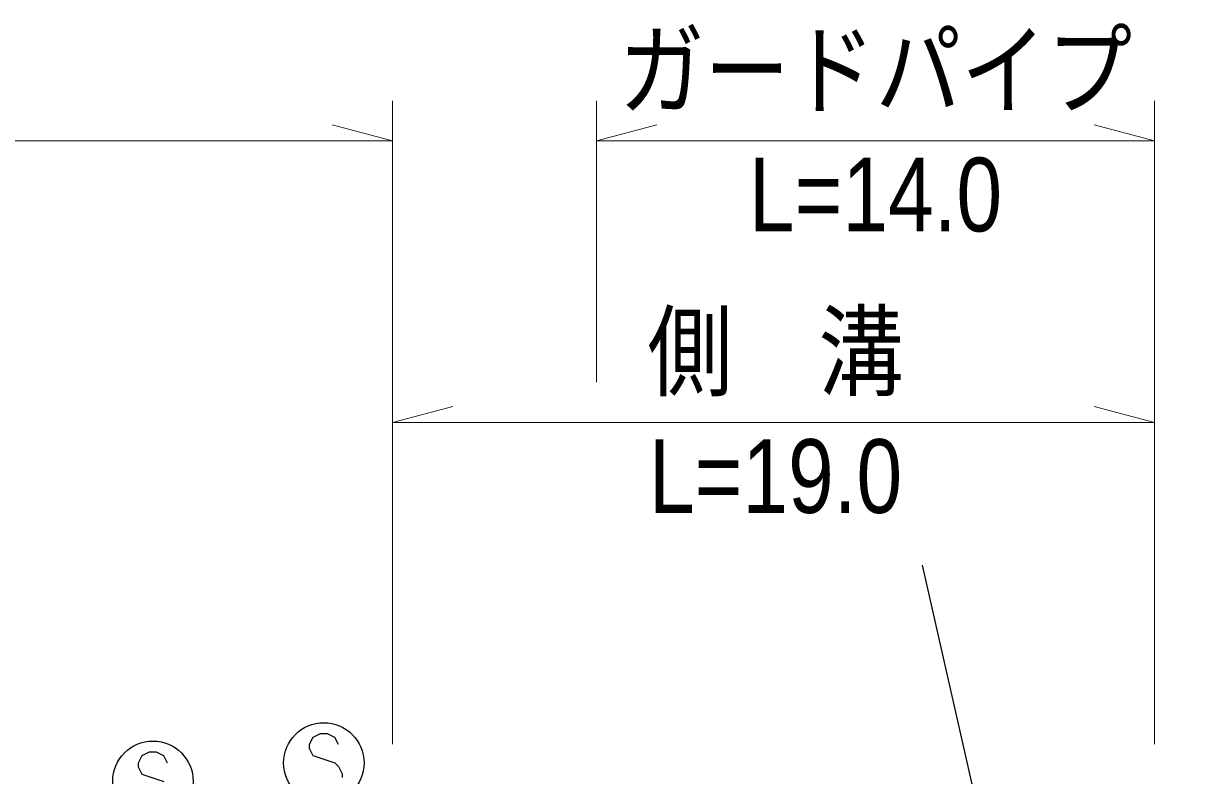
# Model space of a CAD drawing. Units: millimetres at full size, sheet at 1:1000; details may follow other scales. Extents: x 40000 to 680000, y 20000 to 380000.
# Drawn here: x 336078 to 364888, y 321213 to 339928 of the extents above; entities that cross this region are included whole.
import ezdxf
from ezdxf.enums import TextEntityAlignment as Align

# ---------------------------------------------------------------- set-up
doc = ezdxf.new("R2010")
doc.units = ezdxf.units.MM
doc.header["$LTSCALE"] = 1000
for name, color, linetype, lineweight in [('M-BMK-OTRS', 5, 'Continuous', 25), ('M-STR-HTXT', 7, 'Continuous', 13), ('M-STR-STRC', 7, 'Continuous', 25)]:
    doc.layers.add(name, color=color, linetype=linetype, lineweight=lineweight)
doc.styles.add('ＭＳ Ｐゴシック', font='')
doc.styles.get('ＭＳ Ｐゴシック').set_extended_font_data('MS PGothic')

msp = doc.modelspace()

# ---------------------------------------------------------------- linework, layer by layer
at = {"layer": 'M-BMK-OTRS'}
msp.add_line((364888, 297925), (358419, 326451), dxfattribs=at)
at = {"layer": 'M-STR-HTXT'}
for p, q in [((345252, 338000), (345252, 322000)), ((350321, 338000), (350321, 331000)), ((364184, 338000), (364184, 322000)), ((345252, 337000), (343752, 337400)), ((350321, 337000), (351821, 337400)), ((364184, 337000), (362684, 337400)), ((121318, 337000), (345252, 337000)), ((350321, 337000), (364184, 337000)), ((345252, 330000), (346752, 330400)), ((364184, 330000), (362684, 330400)), ((345252, 330000), (364184, 330000))]:
    msp.add_line(p, q, dxfattribs=at)
at = {"layer": 'M-STR-STRC'}
for p, q in [((343273, 322169), (343183, 321988)), ((343455, 322260), (343273, 322169)), ((343637, 322260), (343455, 322260)), ((343819, 322169), (343637, 322260)), ((343910, 321988), (343819, 322169)), ((343183, 321988), (343183, 321897)), ((343183, 321897), (343273, 321715)), ((339028, 321712), (338937, 321530)), ((338937, 321530), (338937, 321439)), ((339210, 321803), (339028, 321712)), ((339392, 321803), (339210, 321803)), ((339574, 321712), (339392, 321803)), ((339665, 321530), (339574, 321712)), ((343273, 321715), (343819, 321533)), ((343819, 321533), (343910, 321442)), ((338937, 321439), (339028, 321257)), ((339028, 321257), (339574, 321076)), ((343910, 321442), (344001, 321260)), ((344001, 321260), (344001, 321169))]:
    msp.add_line(p, q, dxfattribs=at)
for centre in [(343546, 321533), (339301, 321076)]:
    msp.add_circle(centre, 1000, dxfattribs=at)

# ---------------------------------------------------------------- texts
at = {"layer": 'M-STR-HTXT', "style": 'ＭＳ Ｐゴシック', "width": 0.85}
for s, p in [('ガードパイプ', (357253, 337300)), ('L=14.0', (357253, 334200)), ('側\u3000溝', (354770, 330300)), ('L=19.0', (354770, 327200))]:
    msp.add_text(s, height=1833, dxfattribs=at).set_placement(p, align=Align.BOTTOM_CENTER)

doc.saveas('drawing.dxf')
